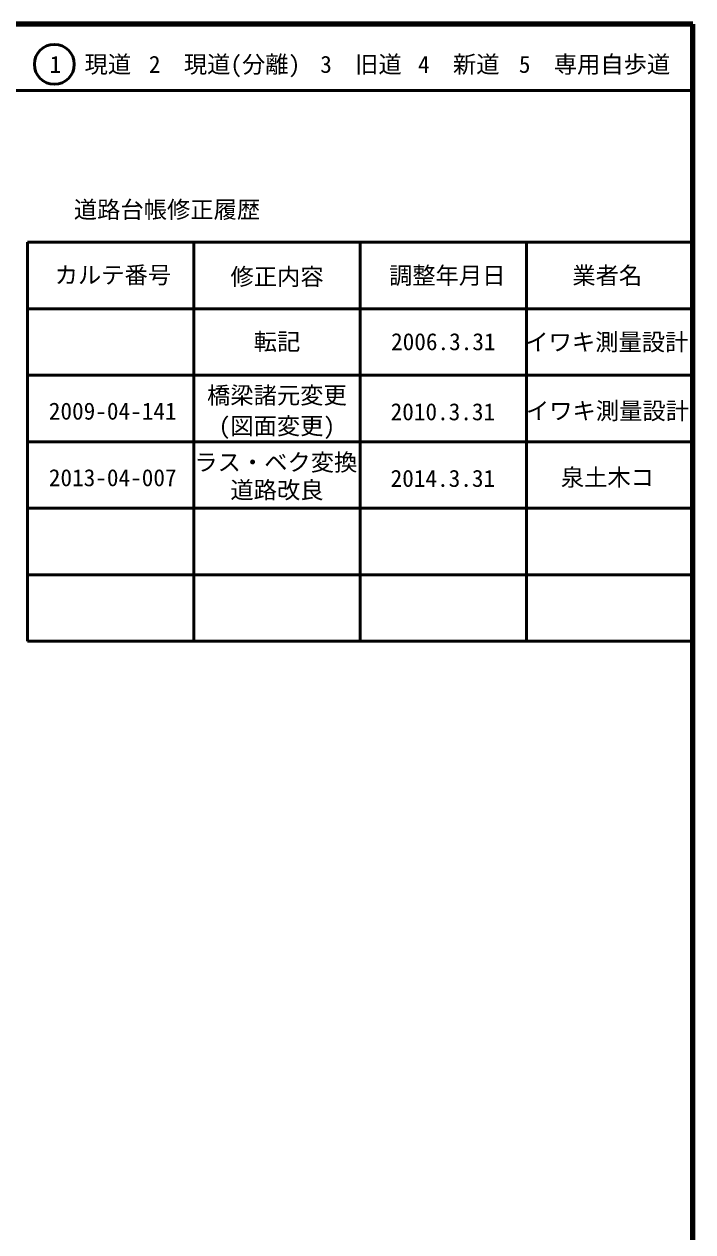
# Model space of a CAD drawing. Units: millimetres on the paper, enlarged 1000 times. Extents: x 40000 to 680000, y 20000 to 380000.
# Drawn here: x 579500 to 680000, y 198357 to 380000 of the extents above; entities that cross this region are included whole.
import ezdxf
from ezdxf.enums import TextEntityAlignment as Align

# ---------------------------------------------------------------- set-up
doc = ezdxf.new("R2010")
doc.units = ezdxf.units.MM
doc.header["$LTSCALE"] = 1000
for name, color, linetype, lineweight in [('M-TTL', 2, 'Continuous', 140), ('M-TTL-FRAM', 2, 'Continuous', 50), ('M-TTL-LINE', 7, 'Continuous', 50)]:
    doc.layers.add(name, color=color, linetype=linetype, lineweight=lineweight)
doc.layers.add('M-TTL-TXT', color=7, linetype='Continuous')
doc.styles.add('ＭＳ ゴシック', font='')
doc.styles.get('ＭＳ ゴシック').set_extended_font_data('MS Gothic')

msp = doc.modelspace()

# ---------------------------------------------------------------- linework, layer by layer
at = {"layer": 'M-TTL'}
for p, q in [((680000, 380000), (40000, 380000)), ((680000, 20000), (680000, 380000))]:
    msp.add_line(p, q, dxfattribs=at)
at = {"layer": 'M-TTL-FRAM'}
for p, q in [((580000, 347197), (580000, 287197)), ((580000, 347197), (680000, 347197)), ((580000, 287197), (680000, 287197))]:
    msp.add_line(p, q, dxfattribs=at)
at = {"layer": 'M-TTL-LINE'}
for p, q in [((40000, 370000), (680000, 370000)), ((605000, 347197), (605000, 287197)), ((630000, 347197), (630000, 287197)), ((655000, 347197), (655000, 287197)), ((580000, 337197), (680000, 337197)), ((580000, 327197), (680000, 327197)), ((580000, 317197), (680000, 317197)), ((580000, 307197), (680000, 307197)), ((580000, 297197), (680000, 297197))]:
    msp.add_line(p, q, dxfattribs=at)
msp.add_circle((584031, 373958), 3000, dxfattribs=at)

# ---------------------------------------------------------------- texts
at = {"layer": 'M-TTL-TXT', "style": 'ＭＳ ゴシック'}
for s, p in [('1\u3000現道', (589448, 373958)), ('2\u3000現道(分離)', (609619, 373958)), ('3\u3000旧道', (630121, 373958)), ('4\u3000新道', (644824, 373958)), ('5\u3000専用自歩道', (665228, 373958)), ('道路台帳修正履歴', (600968, 352113)), ('カルテ番号', (592839, 342277)), ('修正内容', (617509, 342023)), ('調整年月日', (643089, 342197)), ('業者名', (667134, 342197)), ('転記', (617500, 332245)), ('2006.3.31', (642500, 332245)), ('イワキ測量設計', (667077, 332189)), ('橋梁諸元変更', (617486, 324186)), ('イワキ測量設計', (667170, 321842)), ('2009-04-141', (592807, 321802)), ('2010.3.31', (642432, 321704)), ('(図面変更)', (617486, 319571)), ('ラス・ベク変換', (617326, 314108)), ('2013-04-007', (592807, 311788)), ('2014.3.31', (642432, 311690)), ('泉土木コ', (667170, 311829)), ('道路改良', (617486, 309935))]:
    msp.add_text(s, height=2566, dxfattribs=at).set_placement(p, align=Align.MIDDLE_CENTER)

doc.saveas('drawing.dxf')
